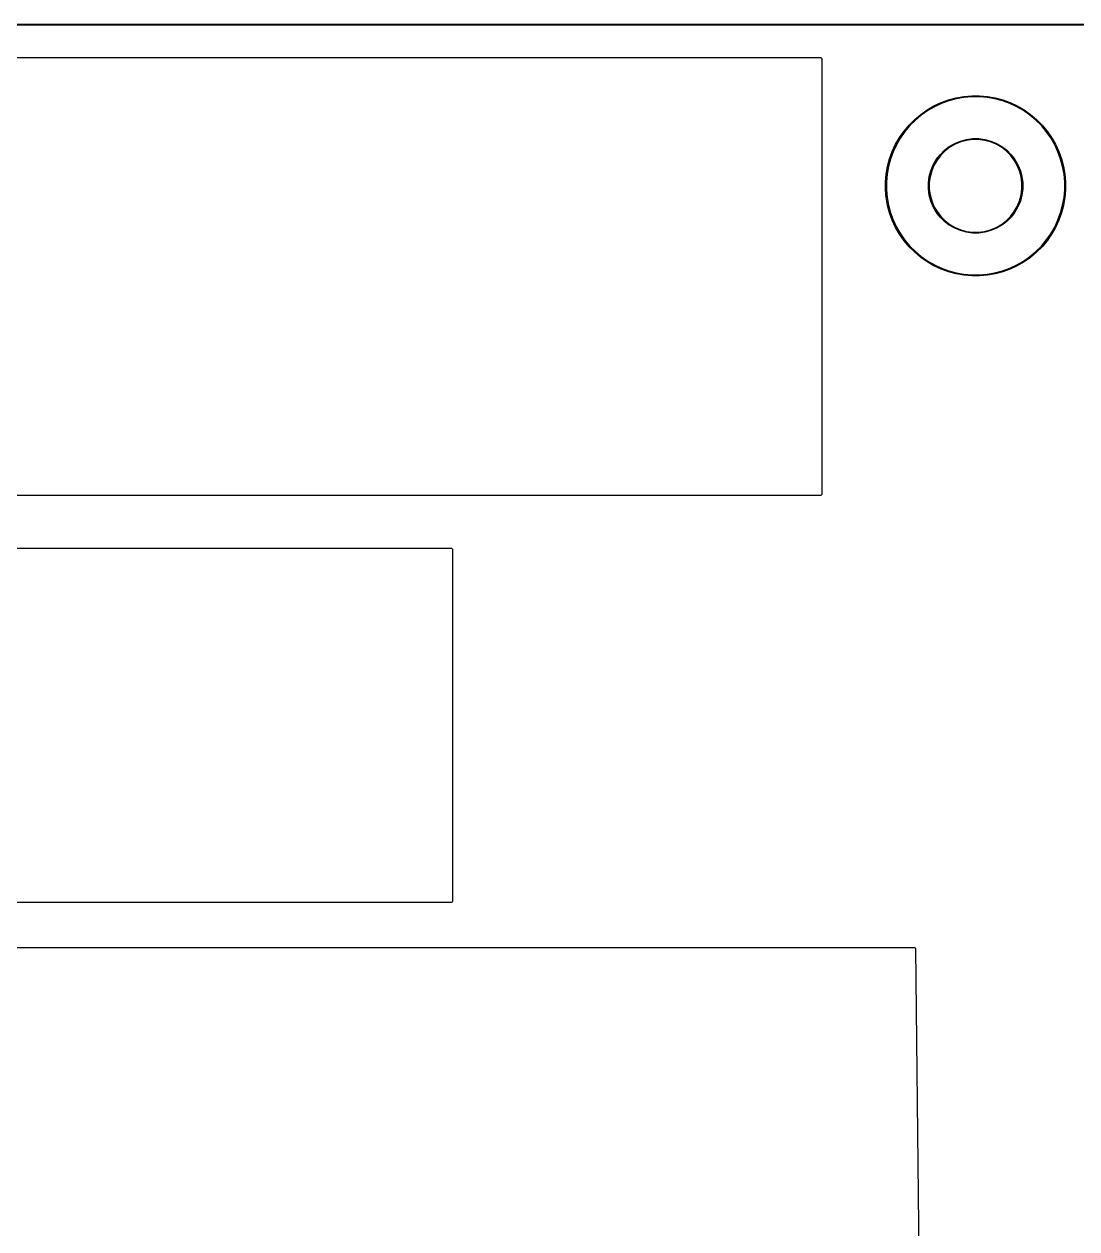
# Model space of a CAD drawing. Header units: inches. Extents: x 0.38 to 8.15, y -7.81 to -0.59.
# Drawn here: x 2.466 to 4.548, y -2.972 to -0.59 of the extents above; entities that cross this region are included whole.
import ezdxf

# ---------------------------------------------------------------- set-up
doc = ezdxf.new("R2010")
doc.units = ezdxf.units.IN
doc.header["$MEASUREMENT"] = 0
for name, color, linetype, true_color in [('Edge.Cuts', 254, 'CONTINUOUS', 0xd0d2cd), ('F.Courtyard', 6, 'CONTINUOUS', 0xff26e2), ('User.2', 161, 'CONTINUOUS', 0x5994dc)]:
    doc.layers.add(name, color=color, linetype=linetype, true_color=true_color)

msp = doc.modelspace()

# ---------------------------------------------------------------- linework, layer by layer
at = {"layer": 'Edge.Cuts', "linetype": 'CONTINUOUS'}
for p, q in [((0.5906, -0.5896), (8.1083, -0.5896)), ((8.1073, -0.5915), (0.5915, -0.5915)), ((4.286, -0.8391), (4.2957, -0.8317)), ((4.2967, -0.8332), (4.2872, -0.8405)), ((4.2957, -0.8317), (4.3063, -0.8256)), ((4.3071, -0.8272), (4.2967, -0.8332)), ((4.3063, -0.8256), (4.3176, -0.8209)), ((4.3182, -0.8226), (4.3071, -0.8272)), ((4.3176, -0.8209), (4.3294, -0.8177)), ((4.3297, -0.8195), (4.3182, -0.8226)), ((4.3294, -0.8177), (4.3415, -0.8161)), ((4.3416, -0.8179), (4.3297, -0.8195)), ((4.3415, -0.8161), (4.3538, -0.8161)), ((4.3536, -0.8179), (4.3416, -0.8179)), ((4.3655, -0.8195), (4.3536, -0.8179)), ((4.3538, -0.8161), (4.3659, -0.8177)), ((4.3771, -0.8226), (4.3655, -0.8195)), ((4.3659, -0.8177), (4.3777, -0.8209)), ((4.3882, -0.8272), (4.3771, -0.8226)), ((4.3777, -0.8209), (4.389, -0.8256)), ((4.3986, -0.8332), (4.3882, -0.8272)), ((4.389, -0.8256), (4.3996, -0.8317)), ((4.4081, -0.8405), (4.3986, -0.8332)), ((4.3996, -0.8317), (4.4093, -0.8391)), ((4.2638, -0.8681), (4.2699, -0.8575)), ((4.2699, -0.8575), (4.2773, -0.8478)), ((4.2787, -0.849), (4.2714, -0.8585)), ((4.2773, -0.8478), (4.286, -0.8391)), ((4.2872, -0.8405), (4.2787, -0.849)), ((4.4166, -0.849), (4.4081, -0.8405)), ((4.4093, -0.8391), (4.4179, -0.8478)), ((4.4239, -0.8585), (4.4166, -0.849)), ((4.4179, -0.8478), (4.4254, -0.8575)), ((4.4254, -0.8575), (4.4315, -0.8681)), ((4.2559, -0.8912), (4.2591, -0.8794)), ((4.2608, -0.88), (4.2577, -0.8916)), ((4.2591, -0.8794), (4.2638, -0.8681)), ((4.2654, -0.8689), (4.2608, -0.88)), ((4.2714, -0.8585), (4.2654, -0.8689)), ((4.4299, -0.8689), (4.4239, -0.8585)), ((4.4345, -0.88), (4.4299, -0.8689)), ((4.4315, -0.8681), (4.4362, -0.8794)), ((4.4376, -0.8916), (4.4345, -0.88)), ((4.4362, -0.8794), (4.4393, -0.8912)), ((4.2543, -0.9033), (4.2559, -0.8912)), ((4.2543, -0.9034), (4.2543, -0.9033)), ((4.2543, -0.9156), (4.2543, -0.9034)), ((4.2577, -0.8916), (4.2561, -0.9034)), ((4.2561, -0.9034), (4.2561, -0.9154)), ((4.4392, -0.9034), (4.4376, -0.8916)), ((4.4392, -0.9154), (4.4392, -0.9034)), ((4.4393, -0.8912), (4.4409, -0.9033)), ((4.4409, -0.9033), (4.4409, -0.9156)), ((4.2559, -0.9277), (4.2543, -0.9156)), ((4.2591, -0.9395), (4.2559, -0.9277)), ((4.2561, -0.9154), (4.2577, -0.9273)), ((4.2577, -0.9273), (4.2608, -0.9389)), ((4.4345, -0.9389), (4.4376, -0.9273)), ((4.4393, -0.9277), (4.4362, -0.9395)), ((4.4376, -0.9273), (4.4392, -0.9154)), ((4.4409, -0.9156), (4.4393, -0.9277)), ((4.2638, -0.9508), (4.2591, -0.9395)), ((4.2608, -0.9389), (4.2654, -0.95)), ((4.2699, -0.9614), (4.2638, -0.9508)), ((4.2654, -0.95), (4.2714, -0.9604)), ((4.4239, -0.9604), (4.4299, -0.95)), ((4.4315, -0.9508), (4.4254, -0.9614)), ((4.4299, -0.95), (4.4345, -0.9389)), ((4.4362, -0.9395), (4.4315, -0.9508)), ((4.2773, -0.9711), (4.2699, -0.9614)), ((4.2714, -0.9604), (4.2787, -0.9699)), ((4.286, -0.9797), (4.2773, -0.9711)), ((4.2787, -0.9699), (4.2872, -0.9784)), ((4.4081, -0.9784), (4.4166, -0.9699)), ((4.4179, -0.9711), (4.4093, -0.9797)), ((4.4166, -0.9699), (4.4239, -0.9604)), ((4.4254, -0.9614), (4.4179, -0.9711)), ((4.2957, -0.9872), (4.286, -0.9797)), ((4.2872, -0.9784), (4.2967, -0.9857)), ((4.3063, -0.9933), (4.2957, -0.9872)), ((4.2967, -0.9857), (4.3071, -0.9917)), ((4.3176, -0.998), (4.3063, -0.9933)), ((4.3071, -0.9917), (4.3182, -0.9963)), ((4.3294, -1.0012), (4.3176, -0.998)), ((4.3182, -0.9963), (4.3297, -0.9994)), ((4.3297, -0.9994), (4.3416, -1.001)), ((4.3536, -1.001), (4.3655, -0.9994)), ((4.3655, -0.9994), (4.3771, -0.9963)), ((4.3777, -0.998), (4.3659, -1.0012)), ((4.3771, -0.9963), (4.3882, -0.9917)), ((4.389, -0.9933), (4.3777, -0.998)), ((4.3882, -0.9917), (4.3986, -0.9857)), ((4.3996, -0.9872), (4.389, -0.9933)), ((4.3986, -0.9857), (4.4081, -0.9784)), ((4.4093, -0.9797), (4.3996, -0.9872)), ((4.3415, -1.0028), (4.3294, -1.0012)), ((4.3538, -1.0028), (4.3415, -1.0028)), ((4.3416, -1.001), (4.3536, -1.001)), ((4.3659, -1.0012), (4.3538, -1.0028))]:
    msp.add_line(p, q, dxfattribs=at)
at = {"layer": 'F.Courtyard', "linetype": 'CONTINUOUS'}
for p, q in [((4.2941, -0.7395), (4.3091, -0.7355)), ((4.3095, -0.7373), (4.2946, -0.7413)), ((4.3091, -0.7355), (4.3244, -0.7328)), ((4.3246, -0.7346), (4.3095, -0.7373)), ((4.3244, -0.7328), (4.3399, -0.7315)), ((4.3399, -0.7333), (4.3246, -0.7346)), ((4.3399, -0.7315), (4.3554, -0.7315)), ((4.3553, -0.7333), (4.3399, -0.7333)), ((4.3707, -0.7346), (4.3553, -0.7333)), ((4.3554, -0.7315), (4.3709, -0.7328)), ((4.3858, -0.7373), (4.3707, -0.7346)), ((4.3709, -0.7328), (4.3862, -0.7355)), ((4.4007, -0.7413), (4.3858, -0.7373)), ((4.3862, -0.7355), (4.4012, -0.7395)), ((4.2392, -0.7681), (4.2519, -0.7592)), ((4.2529, -0.7607), (4.2403, -0.7695)), ((4.2519, -0.7592), (4.2654, -0.7514)), ((4.2662, -0.753), (4.2529, -0.7607)), ((4.2654, -0.7514), (4.2795, -0.7449)), ((4.2802, -0.7465), (4.2662, -0.753)), ((4.2795, -0.7449), (4.2941, -0.7395)), ((4.2946, -0.7413), (4.2802, -0.7465)), ((4.4151, -0.7465), (4.4007, -0.7413)), ((4.4012, -0.7395), (4.4158, -0.7449)), ((4.4291, -0.753), (4.4151, -0.7465)), ((4.4158, -0.7449), (4.4299, -0.7514)), ((4.4424, -0.7607), (4.4291, -0.753)), ((4.4299, -0.7514), (4.4434, -0.7592)), ((4.455, -0.7695), (4.4424, -0.7607)), ((4.4434, -0.7592), (4.4561, -0.7681)), ((4.2163, -0.7891), (4.2273, -0.7781)), ((4.2285, -0.7794), (4.2176, -0.7903)), ((4.2273, -0.7781), (4.2392, -0.7681)), ((4.2403, -0.7695), (4.2285, -0.7794)), ((4.4668, -0.7794), (4.455, -0.7695)), ((4.4561, -0.7681), (4.468, -0.7781)), ((4.4777, -0.7903), (4.4668, -0.7794)), ((4.468, -0.7781), (4.479, -0.7891)), ((4.1974, -0.8137), (4.2063, -0.801)), ((4.2077, -0.8021), (4.1989, -0.8147)), ((4.2063, -0.801), (4.2163, -0.7891)), ((4.2176, -0.7903), (4.2077, -0.8021)), ((4.4875, -0.8021), (4.4777, -0.7903)), ((4.479, -0.7891), (4.489, -0.801)), ((4.4964, -0.8147), (4.4875, -0.8021)), ((4.489, -0.801), (4.4979, -0.8137)), ((4.183, -0.8413), (4.1896, -0.8272)), ((4.1912, -0.828), (4.1847, -0.842)), ((4.1896, -0.8272), (4.1974, -0.8137)), ((4.1989, -0.8147), (4.1912, -0.828)), ((4.5041, -0.828), (4.4964, -0.8147)), ((4.4979, -0.8137), (4.5057, -0.8272)), ((4.5106, -0.842), (4.5041, -0.828)), ((4.5057, -0.8272), (4.5122, -0.8413)), ((4.1737, -0.8709), (4.1777, -0.8559)), ((4.1795, -0.8564), (4.1755, -0.8713)), ((4.1777, -0.8559), (4.183, -0.8413)), ((4.1847, -0.842), (4.1795, -0.8564)), ((4.5158, -0.8564), (4.5106, -0.842)), ((4.5122, -0.8413), (4.5175, -0.8559)), ((4.5198, -0.8713), (4.5158, -0.8564)), ((4.5175, -0.8559), (4.5216, -0.8709)), ((4.171, -0.8862), (4.1737, -0.8709)), ((4.1755, -0.8713), (4.1728, -0.8864)), ((4.5225, -0.8864), (4.5198, -0.8713)), ((4.5216, -0.8709), (4.5243, -0.8862)), ((4.1697, -0.9017), (4.171, -0.8862)), ((4.1697, -0.9018), (4.1697, -0.9017)), ((4.1697, -0.9172), (4.1697, -0.9018)), ((4.1728, -0.8864), (4.1715, -0.9018)), ((4.1715, -0.9018), (4.1715, -0.9171)), ((4.5238, -0.9018), (4.5225, -0.8864)), ((4.5238, -0.9171), (4.5238, -0.9018)), ((4.5243, -0.8862), (4.5256, -0.9017)), ((4.5256, -0.9017), (4.5256, -0.9172)), ((4.171, -0.9327), (4.1697, -0.9172)), ((4.1715, -0.9171), (4.1728, -0.9325)), ((4.5225, -0.9325), (4.5238, -0.9171)), ((4.5256, -0.9172), (4.5243, -0.9327)), ((4.1737, -0.948), (4.171, -0.9327)), ((4.1728, -0.9325), (4.1755, -0.9476)), ((4.1777, -0.963), (4.1737, -0.948)), ((4.1755, -0.9476), (4.1795, -0.9625)), ((4.5158, -0.9625), (4.5198, -0.9476)), ((4.5216, -0.948), (4.5175, -0.963)), ((4.5198, -0.9476), (4.5225, -0.9325)), ((4.5243, -0.9327), (4.5216, -0.948)), ((4.183, -0.9776), (4.1777, -0.963)), ((4.1795, -0.9625), (4.1847, -0.9769)), ((4.5106, -0.9769), (4.5158, -0.9625)), ((4.5175, -0.963), (4.5122, -0.9776)), ((4.1896, -0.9917), (4.183, -0.9776)), ((4.1847, -0.9769), (4.1912, -0.9909)), ((4.1974, -1.0052), (4.1896, -0.9917)), ((4.1912, -0.9909), (4.1989, -1.0042)), ((4.4964, -1.0042), (4.5041, -0.9909)), ((4.5057, -0.9917), (4.4979, -1.0052)), ((4.5041, -0.9909), (4.5106, -0.9769)), ((4.5122, -0.9776), (4.5057, -0.9917)), ((4.2063, -1.0179), (4.1974, -1.0052)), ((4.1989, -1.0042), (4.2077, -1.0168)), ((4.2163, -1.0298), (4.2063, -1.0179)), ((4.2077, -1.0168), (4.2176, -1.0286)), ((4.4777, -1.0286), (4.4875, -1.0168)), ((4.489, -1.0179), (4.479, -1.0298)), ((4.4875, -1.0168), (4.4964, -1.0042)), ((4.4979, -1.0052), (4.489, -1.0179)), ((4.2273, -1.0408), (4.2163, -1.0298)), ((4.2176, -1.0286), (4.2285, -1.0395)), ((4.2392, -1.0508), (4.2273, -1.0408)), ((4.2285, -1.0395), (4.2403, -1.0494)), ((4.455, -1.0494), (4.4668, -1.0395)), ((4.468, -1.0408), (4.4561, -1.0508)), ((4.4668, -1.0395), (4.4777, -1.0286)), ((4.479, -1.0298), (4.468, -1.0408)), ((4.2519, -1.0597), (4.2392, -1.0508)), ((4.2403, -1.0494), (4.2529, -1.0582)), ((4.2654, -1.0675), (4.2519, -1.0597)), ((4.2529, -1.0582), (4.2662, -1.0659)), ((4.2795, -1.074), (4.2654, -1.0675)), ((4.2662, -1.0659), (4.2802, -1.0724)), ((4.4151, -1.0724), (4.4291, -1.0659)), ((4.4299, -1.0675), (4.4158, -1.074)), ((4.4291, -1.0659), (4.4424, -1.0582)), ((4.4434, -1.0597), (4.4299, -1.0675)), ((4.4424, -1.0582), (4.455, -1.0494)), ((4.4561, -1.0508), (4.4434, -1.0597)), ((4.2941, -1.0794), (4.2795, -1.074)), ((4.2802, -1.0724), (4.2946, -1.0776)), ((4.3091, -1.0834), (4.2941, -1.0794)), ((4.2946, -1.0776), (4.3095, -1.0816)), ((4.3244, -1.0861), (4.3091, -1.0834)), ((4.3095, -1.0816), (4.3246, -1.0843)), ((4.3399, -1.0874), (4.3244, -1.0861)), ((4.3246, -1.0843), (4.3399, -1.0856)), ((4.3399, -1.0856), (4.3553, -1.0856)), ((4.3554, -1.0874), (4.3399, -1.0874)), ((4.3553, -1.0856), (4.3707, -1.0843)), ((4.3709, -1.0861), (4.3554, -1.0874)), ((4.3707, -1.0843), (4.3858, -1.0816)), ((4.3862, -1.0834), (4.3709, -1.0861)), ((4.3858, -1.0816), (4.4007, -1.0776)), ((4.4012, -1.0794), (4.3862, -1.0834)), ((4.4007, -1.0776), (4.4151, -1.0724)), ((4.4158, -1.074), (4.4012, -1.0794))]:
    msp.add_line(p, q, dxfattribs=at)
at = {"layer": 'User.2', "linetype": 'CONTINUOUS'}
for p, q in [((1.25, -0.6555), (4.0413, -0.6555)), ((4.0413, -0.6555), (4.0421, -0.6557)), ((4.0421, -0.6557), (4.0432, -0.6567)), ((4.0432, -0.6567), (4.0433, -0.6575)), ((4.0433, -0.6575), (4.0433, -1.5197)), ((4.0413, -1.5217), (1.25, -1.5217)), ((4.0421, -1.5215), (4.0413, -1.5217)), ((4.0432, -1.5204), (4.0421, -1.5215)), ((4.0433, -1.5197), (4.0432, -1.5204)), ((1.5709, -1.626), (3.311, -1.626)), ((3.311, -1.626), (3.3118, -1.6261)), ((3.3118, -1.6261), (3.3128, -1.6272)), ((3.3128, -1.6272), (3.313, -1.628)), ((3.313, -1.628), (3.313, -2.3248)), ((3.311, -2.3268), (1.5709, -2.3268)), ((3.3118, -2.3266), (3.311, -2.3268)), ((3.3128, -2.3256), (3.3118, -2.3266)), ((3.313, -2.3248), (3.3128, -2.3256)), ((0.6733, -2.4154), (4.2267, -2.4154)), ((4.2267, -2.4154), (4.2281, -2.4159)), ((4.2281, -2.4159), (4.2287, -2.4173)), ((4.2287, -2.4173), (4.2619, -5.3007))]:
    msp.add_line(p, q, dxfattribs=at)

doc.saveas('drawing.dxf')
